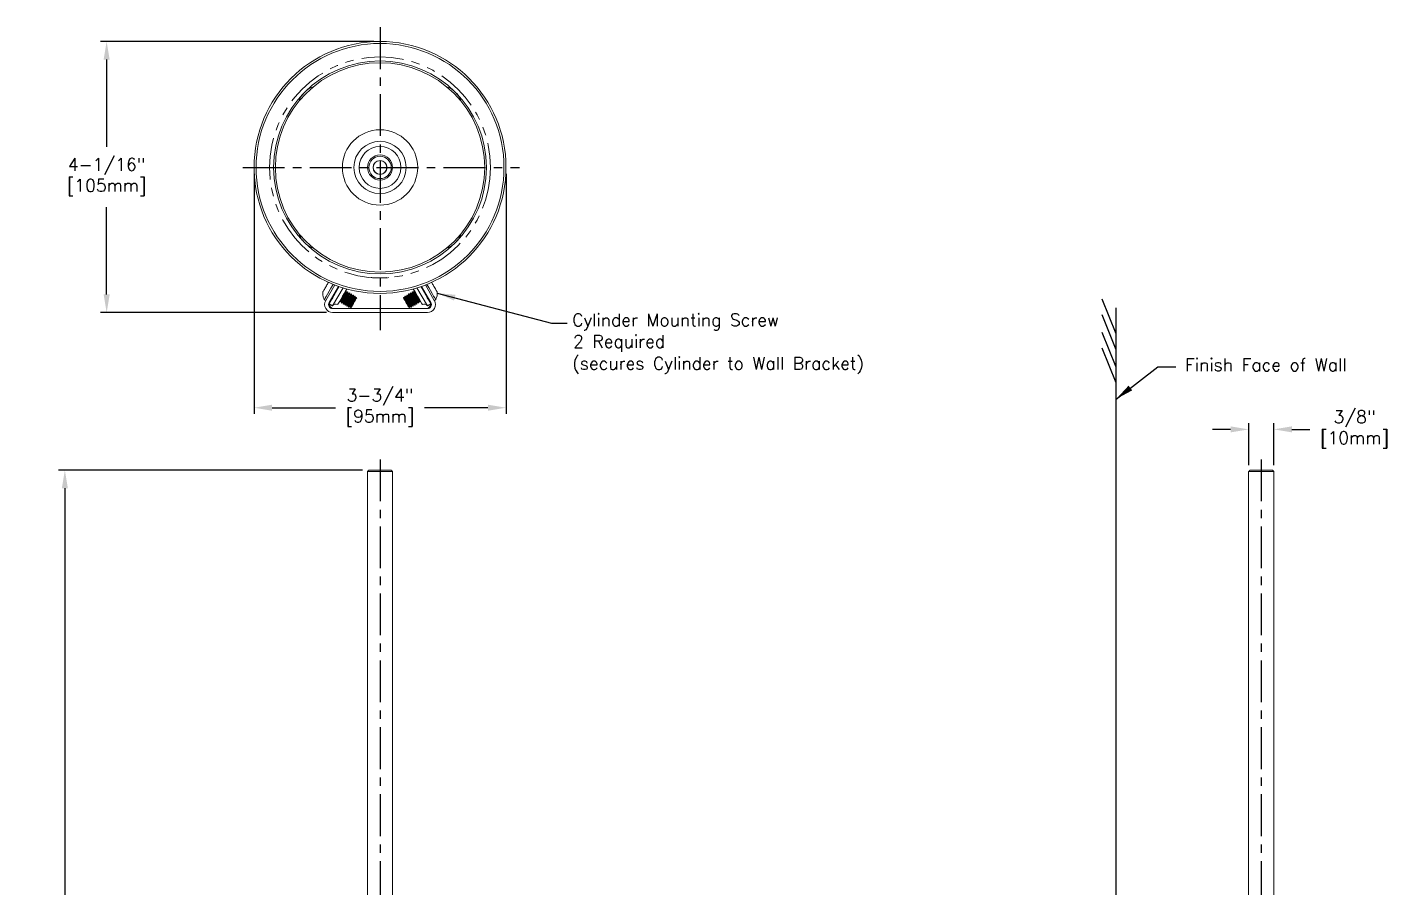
# Model space of a CAD drawing. Header units: inches. Extents: x 8.9 to 55.2, y -2.6 to 48.8.
# Drawn here: x 8.91 to 49.53, y 23.12 to 48.83 of the extents above; entities that cross this region are included whole.
import ezdxf

# ---------------------------------------------------------------- set-up
doc = ezdxf.new("R2010")
doc.units = ezdxf.units.IN
doc.header["$MEASUREMENT"] = 0
doc.header["$PDSIZE"] = -1
doc.linetypes.add('CENTER', pattern=[2, 1.25, -0.25, 0.25, -0.25])
doc.linetypes.add('PHANTOM', pattern=[2.5, 1.25, -0.25, 0.25, -0.25, 0.25, -0.25])
doc.layers.add('Obj.', color=4, linetype='Continuous')
doc.layers.add('Obj_DIM', color=1, linetype='Continuous')
doc.styles.get("Standard").update_dxf_attribs({"font": 'romans.shx'})
doc.dimstyles.get("Standard").update_dxf_attribs({"dimscale": 3, "dimtxt": 0.125, "dimasz": 0.18, "dimexe": 0.0625, "dimexo": 0.0625, "dimgap": 0.09, "dimtad": 0, "dimtih": 1, "dimtoh": 1, "dimdec": 4, "dimlfac": 0.5, "dimzin": 4, "dimdsep": 46, "dimlunit": 5, "dimtxsty": 'Standard', "dimcen": 0, "dimadec": 0, "dimazin": 1, "dimtfac": 1, "dimtdec": 4, "dimtofl": 0, "dimtmove": 0, "dimatfit": 3, "dimfxl": 1, "dimfrac": 2, "dimtolj": 1, "dimtzin": 0, "dimarcsym": 0})

# ---------------------------------------------------------------- blocks, each defined once
blk = doc.blocks.new('*D6')
at = {"layer": 'Defpoints', "color": 0}
for p in [(19.118, 35.596), (10.038, 3.623), (16.053, 3.623)]:
    blk.add_point(p, dxfattribs=at)
at = {"layer": 'Obj_DIM', "color": 0, "lineweight": -2}
for p, q in [((18.93, 35.596), (9.851, 35.596)), ((10.038, 35.056), (10.038, 20.639)), ((10.038, 4.163), (10.038, 18.831)), ((15.865, 3.623), (9.851, 3.623))]:
    blk.add_line(p, q, dxfattribs=at)
at = {"layer": 'Obj_DIM', "color": 0}
for points in [[(9.948, 35.056), (10.128, 35.056), (10.038, 35.596)], [(9.948, 4.163), (10.128, 4.163), (10.038, 3.623)]]:
    blk.add_solid(points, dxfattribs=at)
at = {"layer": 'Obj_DIM', "color": 0, "insert": (10.038, 19.735), "char_height": 0.375, "attachment_point": 5}
blk.add_mtext('\\A1;16"\\P[405mm]', dxfattribs=at)
blk = doc.blocks.new('*D10')
at = {"layer": 'Defpoints', "color": 0}
for p in [(15.69, 44.637), (23.216, 44.637), (23.216, 37.459)]:
    blk.add_point(p, dxfattribs=at)
at = {"layer": 'Obj_DIM', "color": 0, "lineweight": -2}
for p, q in [((15.69, 44.449), (15.69, 37.272)), ((23.216, 44.449), (23.216, 37.272)), ((16.23, 37.459), (18.12, 37.459)), ((22.676, 37.459), (20.785, 37.459))]:
    blk.add_line(p, q, dxfattribs=at)
at = {"layer": 'Obj_DIM', "color": 0}
for points in [[(16.23, 37.549), (16.23, 37.369), (15.69, 37.459)], [(22.676, 37.549), (22.676, 37.369), (23.216, 37.459)]]:
    blk.add_solid(points, dxfattribs=at)
at = {"layer": 'Obj_DIM', "color": 0, "insert": (19.453, 37.459), "char_height": 0.375, "attachment_point": 5}
blk.add_mtext('\\A1;3-3/4"\\P[95mm]', dxfattribs=at)
blk = doc.blocks.new('*D13')
at = {"layer": 'Defpoints', "color": 0}
for p in [(19.453, 48.399), (11.287, 40.302), (18.038, 40.302)]:
    blk.add_point(p, dxfattribs=at)
at = {"layer": 'Obj_DIM', "color": 0, "lineweight": -2}
for p, q in [((19.265, 48.399), (11.1, 48.399)), ((11.287, 47.859), (11.287, 45.255)), ((11.287, 40.842), (11.287, 43.447)), ((17.85, 40.302), (11.1, 40.302))]:
    blk.add_line(p, q, dxfattribs=at)
at = {"layer": 'Obj_DIM', "color": 0}
for points in [[(11.197, 47.859), (11.377, 47.859), (11.287, 48.399)], [(11.197, 40.842), (11.377, 40.842), (11.287, 40.302)]]:
    blk.add_solid(points, dxfattribs=at)
at = {"layer": 'Obj_DIM', "color": 0, "insert": (11.287, 44.351), "char_height": 0.375, "attachment_point": 5}
blk.add_mtext('\\A1;4-1/16"\\P[105mm]', dxfattribs=at)
blk = doc.blocks.new('*D15')
at = {"layer": 'Defpoints', "color": 0}
for p in [(46.151, 36.813), (45.401, 35.556), (46.151, 35.556)]:
    blk.add_point(p, dxfattribs=at)
at = {"layer": 'Obj_DIM', "color": 0, "lineweight": -2}
for p, q in [((45.401, 35.743), (45.401, 37)), ((46.151, 35.743), (46.151, 37)), ((44.861, 36.813), (44.321, 36.813)), ((46.691, 36.813), (47.231, 36.813))]:
    blk.add_line(p, q, dxfattribs=at)
at = {"layer": 'Obj_DIM', "color": 0}
for points in [[(44.861, 36.903), (44.861, 36.723), (45.401, 36.813)], [(46.691, 36.903), (46.691, 36.723), (46.151, 36.813)]]:
    blk.add_solid(points, dxfattribs=at)
at = {"layer": 'Obj_DIM', "color": 0, "insert": (48.563, 36.813), "char_height": 0.375, "attachment_point": 5}
blk.add_mtext('\\A1;3/8"\\P[10mm]', dxfattribs=at)

msp = doc.modelspace()

# ---------------------------------------------------------------- linework, layer by layer
at = {"layer": 'Obj.', "linetype": 'Continuous', "lineweight": 15}
for p, q in [((18.09932, 41.12603), (17.8308, 40.66093)), ((18.23292, 41.07739), (17.93348, 40.55874)), ((18.21327, 41.08419), (17.93437, 40.60113)), ((18.34922, 41.03963), (18.03705, 40.49894)), ((18.22688, 41.07947), (18.22305, 41.07283)), ((18.22413, 41.06218), (18.23292, 41.07739)), ((19.20295, 41.34621), (19.20295, 41.35624)), ((19.67623, 41.34429), (19.22967, 41.34429)), ((19.70295, 41.35624), (19.70295, 41.34621)), ((20.55668, 41.03963), (20.86885, 40.49894)), ((20.67298, 41.07739), (20.97243, 40.55874)), ((20.68177, 41.06218), (20.67298, 41.07739)), ((20.67903, 41.07947), (20.68286, 41.07283)), ((20.69263, 41.08419), (20.97153, 40.60113)), ((20.80658, 41.12603), (21.0751, 40.66093)), ((20.91032, 41.04635), (20.85363, 41.14453)), ((18.03305, 40.74374), (17.93437, 40.57284)), ((20.87286, 40.74374), (20.97153, 40.57284)), ((17.93348, 40.55874), (18.03705, 40.49894)), ((17.93437, 40.57284), (17.93701, 40.56487)), ((17.94035, 40.55478), (17.94479, 40.54133)), ((18.03795, 40.42173), (20.86795, 40.42173)), ((18.03795, 40.30213), (20.86795, 40.30213)), ((20.97243, 40.55874), (20.86885, 40.49894)), ((20.96111, 40.54133), (20.96556, 40.55478)), ((20.96889, 40.56487), (20.97153, 40.57284)), ((19.82795, 35.55559), (19.07795, 35.55559)), ((19.11795, 35.59559), (19.78795, 35.59559)), ((46.15053, 35.55559), (45.40053, 35.55559)), ((45.44053, 35.59559), (46.11053, 35.59559))]:
    msp.add_line(p, q, dxfattribs=at)
at = {"layer": 'Obj.', "linetype": 'Continuous', "lineweight": 15, "flags": 128}
for points in [[(18.05227, 41.14453), (18.03463, 41.11397), (17.9846, 41.02733), (17.93331, 40.93848), (17.8849, 40.85463), (17.84329, 40.78257), (17.81187, 40.72814), (17.79317, 40.69574), (17.78842, 40.68753)], [(18.21737, 41.07611), (18.2166, 41.07478), (18.20482, 41.05437), (18.18048, 41.01222)], [(18.22413, 41.07221), (18.22337, 41.07088), (18.21158, 41.05046), (18.18725, 41.00831)], [(20.76273, 40.93197), (20.72785, 40.9924), (20.70041, 41.03992), (20.68459, 41.06731), (20.68177, 41.07221)], [(20.7695, 40.93588), (20.73461, 40.9963), (20.70717, 41.04383), (20.69136, 41.07122), (20.68853, 41.07611)], [(21.11748, 40.68753), (21.11748, 40.68753), (21.10989, 40.70068), (21.08829, 40.73809), (21.05444, 40.79673), (21.01106, 40.87185), (20.96169, 40.95736), (20.91032, 41.04635)], [(17.93348, 40.55874), (17.94089, 40.57159), (17.96259, 40.60917), (17.99697, 40.66871), (18.04146, 40.74578), (18.04282, 40.74813)], [(18.18048, 41.01222), (18.1473, 40.95474), (18.11032, 40.89069), (18.07517, 40.82982), (18.04722, 40.7814), (18.0307, 40.75279), (18.02737, 40.74702)], [(18.18725, 41.00831), (18.15406, 40.95084), (18.11708, 40.88679), (18.08194, 40.82592), (18.05398, 40.77749), (18.03746, 40.74888), (18.03413, 40.74312)], [(18.45889, 41.00779), (18.45004, 40.99246), (18.41806, 40.93707), (18.37776, 40.86727), (18.3331, 40.7899), (18.28843, 40.71254), (18.24813, 40.64274), (18.21615, 40.58735), (18.19562, 40.55179), (18.18855, 40.53954)], [(18.40375, 40.88331), (18.37057, 40.82584), (18.33359, 40.76179), (18.29845, 40.70092), (18.27049, 40.65249), (18.25397, 40.62388), (18.25064, 40.61812)], [(18.41164, 40.85008), (18.38554, 40.80489), (18.35647, 40.75453), (18.32883, 40.70666), (18.30685, 40.66859), (18.29386, 40.64609), (18.29124, 40.64156)], [(18.45111, 40.85597), (18.41793, 40.79849), (18.38095, 40.73444), (18.34581, 40.67357), (18.31785, 40.62515), (18.30133, 40.59654), (18.298, 40.59077)], [(18.4184, 40.84618), (18.3923, 40.80099), (18.36323, 40.75062), (18.33559, 40.70276), (18.31361, 40.66468), (18.30062, 40.64219), (18.298, 40.63765)], [(18.45788, 40.85206), (18.4247, 40.79459), (18.38772, 40.73054), (18.35257, 40.66967), (18.32461, 40.62124), (18.3081, 40.59263), (18.30477, 40.58687)], [(18.46576, 40.81883), (18.43967, 40.77364), (18.41059, 40.72328), (18.38296, 40.67541), (18.36097, 40.63734), (18.34799, 40.61484), (18.34537, 40.61031)], [(18.50524, 40.82472), (18.47206, 40.76724), (18.43508, 40.70319), (18.39993, 40.64232), (18.37197, 40.5939), (18.35546, 40.56529), (18.35213, 40.55952)], [(18.47252, 40.81493), (18.44643, 40.76974), (18.41735, 40.71937), (18.38972, 40.67151), (18.36773, 40.63343), (18.35475, 40.61094), (18.35213, 40.6064)], [(18.51201, 40.82081), (18.47882, 40.76334), (18.44184, 40.69929), (18.4067, 40.63842), (18.37874, 40.58999), (18.36222, 40.56138), (18.35889, 40.55562)], [(18.51989, 40.78758), (18.4938, 40.74239), (18.46472, 40.69203), (18.43708, 40.64416), (18.4151, 40.60609), (18.40211, 40.58359), (18.39949, 40.57906)], [(18.44064, 40.94721), (18.43987, 40.94588), (18.42809, 40.92546), (18.40375, 40.88331)], [(18.55937, 40.79347), (18.52618, 40.73599), (18.4892, 40.67194), (18.45406, 40.61107), (18.4261, 40.56265), (18.40958, 40.53404), (18.40626, 40.52827)], [(18.52665, 40.78368), (18.50056, 40.73849), (18.47148, 40.68812), (18.44385, 40.64026), (18.42186, 40.60218), (18.40887, 40.57969), (18.40626, 40.57515)], [(18.44064, 40.90032), (18.44004, 40.89928), (18.43077, 40.88323), (18.41164, 40.85008)], [(18.56613, 40.78956), (18.53295, 40.73209), (18.49597, 40.66804), (18.46083, 40.60717), (18.43287, 40.55874), (18.41635, 40.53013), (18.41302, 40.52437)], [(18.4474, 40.89642), (18.4468, 40.89538), (18.43753, 40.87933), (18.4184, 40.84618)], [(18.488, 40.91986), (18.48723, 40.91853), (18.47545, 40.89812), (18.45111, 40.85597)], [(18.57401, 40.75633), (18.54792, 40.71114), (18.51885, 40.66078), (18.49121, 40.61291), (18.46923, 40.57484), (18.45624, 40.55234), (18.45362, 40.54781)], [(18.49477, 40.91596), (18.494, 40.91463), (18.48222, 40.89421), (18.45788, 40.85206)], [(18.61349, 40.76222), (18.58031, 40.70474), (18.54333, 40.64069), (18.50819, 40.57982), (18.48023, 40.5314), (18.46371, 40.50279), (18.46038, 40.49702)], [(18.58078, 40.75243), (18.55468, 40.70724), (18.52561, 40.65687), (18.49797, 40.60901), (18.47599, 40.57093), (18.463, 40.54844), (18.46038, 40.5439)], [(18.49477, 40.86907), (18.49416, 40.86803), (18.4849, 40.85198), (18.46576, 40.81883)], [(18.62026, 40.75831), (18.58708, 40.70084), (18.5501, 40.63679), (18.51495, 40.57592), (18.48699, 40.52749), (18.47048, 40.49888), (18.46715, 40.49312)], [(18.50153, 40.86517), (18.50093, 40.86413), (18.49166, 40.84808), (18.47252, 40.81493)], [(18.54213, 40.88861), (18.54136, 40.88728), (18.52958, 40.86687), (18.50524, 40.82472)], [(18.62814, 40.72508), (18.60205, 40.67989), (18.57297, 40.62953), (18.54534, 40.58166), (18.52335, 40.54359), (18.51037, 40.52109), (18.50775, 40.51656)], [(18.54889, 40.88471), (18.54813, 40.88338), (18.53634, 40.86296), (18.51201, 40.82081)], [(18.66662, 40.73067), (18.63365, 40.67357), (18.59691, 40.60994), (18.562, 40.54947), (18.53422, 40.50136), (18.51782, 40.47293), (18.51451, 40.46721)], [(18.6349, 40.72118), (18.60881, 40.67599), (18.57973, 40.62562), (18.5521, 40.57776), (18.53011, 40.53968), (18.51713, 40.51719), (18.51451, 40.51265)], [(18.54889, 40.83782), (18.54829, 40.83678), (18.53902, 40.82073), (18.51989, 40.78758)], [(18.52522, 40.46414), (18.52848, 40.46979), (18.54465, 40.4978), (18.57203, 40.54522), (18.60645, 40.60483), (18.64266, 40.66755), (18.67515, 40.72383)], [(18.55566, 40.83392), (18.55505, 40.83288), (18.54579, 40.81683), (18.52665, 40.78368)], [(18.59626, 40.85736), (18.59549, 40.85603), (18.5837, 40.83562), (18.55937, 40.79347)], [(18.56187, 40.48531), (18.56449, 40.48984), (18.57748, 40.51234), (18.59946, 40.55041), (18.6271, 40.59828), (18.65618, 40.64864), (18.68227, 40.69383)], [(18.60302, 40.85346), (18.60225, 40.85213), (18.59047, 40.83171), (18.56613, 40.78956)], [(18.56864, 40.45172), (18.5717, 40.45704), (18.58693, 40.4834), (18.61269, 40.52803), (18.64508, 40.58413), (18.67916, 40.64316), (18.70974, 40.69613)], [(18.56864, 40.4814), (18.57125, 40.48594), (18.58424, 40.50843), (18.60622, 40.54651), (18.63386, 40.59437), (18.66294, 40.64474), (18.68903, 40.68993)], [(18.60302, 40.80657), (18.60242, 40.80553), (18.59315, 40.78948), (18.57401, 40.75633)], [(18.60978, 40.80267), (18.60918, 40.80163), (18.59991, 40.78558), (18.58078, 40.75243)], [(18.5849, 40.44707), (18.5879, 40.45226), (18.60276, 40.47801), (18.62793, 40.52159), (18.65955, 40.57638), (18.69284, 40.63402), (18.7227, 40.68575)], [(18.65038, 40.82611), (18.64961, 40.82478), (18.63783, 40.80437), (18.61349, 40.76222)], [(18.65715, 40.82221), (18.65638, 40.82088), (18.6446, 40.80046), (18.62026, 40.75831)], [(18.65715, 40.77532), (18.65654, 40.77428), (18.64728, 40.75823), (18.62814, 40.72508)], [(18.66391, 40.77142), (18.6633, 40.77038), (18.65404, 40.75433), (18.6349, 40.72118)], [(18.70327, 40.79414), (18.7025, 40.79282), (18.6908, 40.77255), (18.66662, 40.73067)], [(18.71127, 40.7864), (18.71052, 40.7851), (18.69898, 40.76511), (18.67515, 40.72383)], [(18.71127, 40.74407), (18.71067, 40.74303), (18.7014, 40.72698), (18.68227, 40.69383)], [(18.71804, 40.74017), (18.71743, 40.73913), (18.70817, 40.72308), (18.68903, 40.68993)], [(18.74374, 40.75501), (18.74303, 40.75379), (18.73217, 40.73497), (18.70974, 40.69613)], [(18.7559, 40.74325), (18.75521, 40.74205), (18.7446, 40.72368), (18.7227, 40.68575)], [(20.15, 40.74325), (20.15254, 40.73885), (20.16678, 40.7142), (20.19147, 40.67142), (20.22287, 40.61704)], [(20.16216, 40.75501), (20.16477, 40.7505), (20.17934, 40.72526), (20.20463, 40.68146), (20.23678, 40.62577)], [(20.18787, 40.74017), (20.19009, 40.73633), (20.20252, 40.71479), (20.2241, 40.67742), (20.25153, 40.6299)], [(20.19463, 40.7864), (20.19739, 40.78161), (20.21288, 40.75479), (20.23975, 40.70825), (20.27391, 40.64908)], [(20.19463, 40.74407), (20.19685, 40.74023), (20.20928, 40.71869), (20.23086, 40.68132), (20.25829, 40.63381)], [(20.28307, 40.65483), (20.24841, 40.71486), (20.22115, 40.76207), (20.20544, 40.78929), (20.20264, 40.79414)], [(20.321, 40.44707), (20.32006, 40.4487), (20.30879, 40.46822), (20.28636, 40.50706), (20.25619, 40.55932), (20.22287, 40.61704)], [(20.33727, 40.45172), (20.33631, 40.45339), (20.32477, 40.47338), (20.3018, 40.51316), (20.2709, 40.56667), (20.23678, 40.62577)], [(20.30566, 40.66115), (20.27823, 40.70867), (20.25665, 40.74604), (20.24421, 40.76758), (20.24199, 40.77142)], [(20.32972, 40.68197), (20.29483, 40.7424), (20.26739, 40.78992), (20.25158, 40.81731), (20.24876, 40.82221)], [(20.31242, 40.66506), (20.28499, 40.71257), (20.26341, 40.74994), (20.25098, 40.77148), (20.24876, 40.77532)], [(20.33727, 40.4814), (20.33645, 40.48282), (20.3266, 40.49988), (20.30701, 40.53382), (20.28064, 40.57948), (20.25153, 40.6299)], [(20.33649, 40.68588), (20.3016, 40.7463), (20.27416, 40.79383), (20.25834, 40.82122), (20.25552, 40.82611)], [(20.34403, 40.48531), (20.34321, 40.48673), (20.33336, 40.50378), (20.31377, 40.53772), (20.28741, 40.58338), (20.25829, 40.63381)], [(20.38068, 40.46414), (20.37966, 40.46591), (20.3674, 40.48715), (20.343, 40.52942), (20.31017, 40.58628), (20.27391, 40.64908)], [(20.39139, 40.46721), (20.39036, 40.469), (20.37792, 40.49055), (20.35316, 40.53343), (20.31985, 40.59112), (20.28307, 40.65483)], [(20.35979, 40.6924), (20.33235, 40.73992), (20.31078, 40.77729), (20.29834, 40.79883), (20.29612, 40.80267)], [(20.38385, 40.71322), (20.34896, 40.77365), (20.32152, 40.82117), (20.30571, 40.84856), (20.30288, 40.85346)], [(20.36655, 40.69631), (20.33911, 40.74382), (20.31754, 40.78119), (20.3051, 40.80273), (20.30288, 40.80657)], [(20.39139, 40.51265), (20.39057, 40.51407), (20.38073, 40.53113), (20.36113, 40.56507), (20.33477, 40.61073), (20.30566, 40.66115)], [(20.39061, 40.71713), (20.35573, 40.77755), (20.32829, 40.82508), (20.31247, 40.85247), (20.30965, 40.85736)], [(20.39816, 40.51656), (20.39734, 40.51798), (20.38749, 40.53503), (20.36789, 40.56897), (20.34153, 40.61463), (20.31242, 40.66506)], [(20.43876, 40.49312), (20.43771, 40.49492), (20.42519, 40.51661), (20.40027, 40.55978), (20.36674, 40.61784), (20.32972, 40.68197)], [(20.44552, 40.49702), (20.44448, 40.49883), (20.43196, 40.52052), (20.40703, 40.56368), (20.37351, 40.62175), (20.33649, 40.68588)], [(20.41391, 40.72365), (20.38648, 40.77117), (20.3649, 40.80854), (20.35247, 40.83008), (20.35025, 40.83392)], [(20.43797, 40.74447), (20.40309, 40.8049), (20.37565, 40.85242), (20.35983, 40.87981), (20.35701, 40.88471)], [(20.42067, 40.72756), (20.39324, 40.77507), (20.37166, 40.81244), (20.35923, 40.83398), (20.35701, 40.83782)], [(20.44552, 40.5439), (20.4447, 40.54532), (20.43485, 40.56238), (20.41526, 40.59632), (20.3889, 40.64198), (20.35979, 40.6924)], [(20.44474, 40.74838), (20.40985, 40.8088), (20.38241, 40.85633), (20.3666, 40.88372), (20.36377, 40.88861)], [(20.45228, 40.54781), (20.45146, 40.54923), (20.44162, 40.56628), (20.42202, 40.60022), (20.39566, 40.64588), (20.36655, 40.69631)], [(20.49288, 40.52437), (20.49184, 40.52617), (20.47932, 40.54786), (20.4544, 40.59103), (20.42087, 40.64909), (20.38385, 40.71322)], [(20.49965, 40.52827), (20.49861, 40.53008), (20.48608, 40.55177), (20.46116, 40.59493), (20.42764, 40.653), (20.39061, 40.71713)], [(20.46804, 40.7549), (20.44061, 40.80242), (20.41903, 40.83979), (20.40659, 40.86133), (20.40437, 40.86517)], [(20.4921, 40.77572), (20.45721, 40.83615), (20.42977, 40.88367), (20.41396, 40.91106), (20.41113, 40.91596)], [(20.4748, 40.75881), (20.44737, 40.80632), (20.42579, 40.84369), (20.41336, 40.86523), (20.41113, 40.86907)], [(20.49965, 40.57515), (20.49883, 40.57657), (20.48898, 40.59363), (20.46939, 40.62757), (20.44302, 40.67323), (20.41391, 40.72365)], [(20.49887, 40.77963), (20.46398, 40.84005), (20.43654, 40.88758), (20.42072, 40.91497), (20.4179, 40.91986)], [(20.50641, 40.57906), (20.50559, 40.58048), (20.49574, 40.59753), (20.47615, 40.63147), (20.44979, 40.67713), (20.42067, 40.72756)], [(20.54701, 40.55562), (20.54597, 40.55742), (20.53344, 40.57911), (20.50852, 40.62228), (20.475, 40.68034), (20.43797, 40.74447)], [(20.55377, 40.55952), (20.55273, 40.56133), (20.54021, 40.58302), (20.51529, 40.62618), (20.48176, 40.68425), (20.44474, 40.74838)], [(20.44701, 41.00779), (20.45586, 40.99246), (20.48784, 40.93707), (20.52814, 40.86727), (20.57281, 40.7899), (20.61748, 40.71254), (20.65777, 40.64274), (20.68975, 40.58735), (20.71028, 40.55179), (20.71736, 40.53954)], [(20.52216, 40.78615), (20.49473, 40.83367), (20.47316, 40.87104), (20.46072, 40.89258), (20.4585, 40.89642)], [(20.54623, 40.80697), (20.51134, 40.8674), (20.4839, 40.91492), (20.46809, 40.94231), (20.46526, 40.94721)], [(20.52893, 40.79006), (20.50149, 40.83757), (20.47992, 40.87494), (20.46748, 40.89648), (20.46526, 40.90032)], [(20.55377, 40.6064), (20.55295, 40.60782), (20.54311, 40.62488), (20.52351, 40.65882), (20.49715, 40.70448), (20.46804, 40.7549)], [(20.56053, 40.61031), (20.55972, 40.61173), (20.54987, 40.62878), (20.53027, 40.66272), (20.50391, 40.70838), (20.4748, 40.75881)], [(20.60113, 40.58687), (20.60009, 40.58867), (20.58757, 40.61036), (20.56265, 40.65353), (20.52912, 40.71159), (20.4921, 40.77572)], [(20.6079, 40.59077), (20.60686, 40.59258), (20.59434, 40.61427), (20.56941, 40.65743), (20.53589, 40.7155), (20.49887, 40.77963)], [(20.6079, 40.63765), (20.60708, 40.63907), (20.59723, 40.65613), (20.57764, 40.69007), (20.55128, 40.73573), (20.52216, 40.78615)], [(20.61466, 40.64156), (20.61384, 40.64298), (20.60399, 40.66003), (20.5844, 40.69397), (20.55804, 40.73963), (20.52893, 40.79006)], [(20.65526, 40.61812), (20.65422, 40.61992), (20.6417, 40.64161), (20.61678, 40.68478), (20.58325, 40.74284), (20.54623, 40.80697)], [(20.87177, 40.74312), (20.87073, 40.74492), (20.8582, 40.76661), (20.83328, 40.80978), (20.79976, 40.86784), (20.76273, 40.93197)], [(20.87853, 40.74702), (20.87749, 40.74883), (20.86497, 40.77052), (20.84005, 40.81368), (20.80652, 40.87175), (20.7695, 40.93588)], [(20.97243, 40.55874), (20.96501, 40.57159), (20.94331, 40.60917), (20.90894, 40.66871), (20.86444, 40.74578), (20.86308, 40.74813)]]:
    msp.add_lwpolyline(points, dxfattribs=at)
at = {"layer": 'Obj.', "linetype": 'Continuous', "lineweight": 15}
for radius in [3.76263, 3.70292, 3.18, 3.12676, 1.125, 0.781, 0.625, 0.375, 0.335, 0.209, 0.204]:
    msp.add_circle((19.45295, 44.63673), radius, dxfattribs=at)
at = {"layer": 'Obj.', "linetype": 'PHANTOM', "lineweight": 15}
msp.add_circle((19.45295, 44.63673), 3.3, dxfattribs=at)
at = {"layer": 'Obj.', "linetype": 'Continuous', "lineweight": 15}
for centre, radius, start, end in [((17.52288, 46.49609), 0.5, 136.069013, 165.05716), ((17.59359, 46.5668), 0.5, 104.94284, 133.930987), ((21.31231, 46.5668), 0.5, 46.069013, 75.05716), ((21.38302, 46.49609), 0.5, 14.94284, 43.930987), ((17.52288, 42.77737), 0.5, 194.94284, 223.930987), ((21.38302, 42.77737), 0.5, 316.069013, 345.05716), ((17.59359, 42.70666), 0.5, 226.069013, 255.05716), ((21.31231, 42.70666), 0.5, 284.94284, 313.930987), ((18.03795, 40.54133), 0.2392, 150, 270), ((20.86795, 40.54133), 0.2392, 270, 30), ((18.03795, 40.54133), 0.1196, 150, 270), ((18.1331, 40.44349), 0.1109, 60, 150), ((20.77281, 40.44349), 0.1109, 30, 120), ((20.86795, 40.54133), 0.1196, 270, 30)]:
    msp.add_arc(centre, radius, start, end, dxfattribs=at)
for points, knots in [([(17.8954, 41.17681), (17.8863, 41.16106), (17.86812, 41.12956), (17.8356, 41.07324), (17.80377, 41.01812), (17.77548, 40.96911), (17.75464, 40.93302), (17.74314, 40.9131), (17.74345, 40.91364), (17.74357, 40.91385)], [0, 0, 0, 0, 0.15138288, 0.3027662, 0.45414942, 0.60553202, 0.7569151, 0.90829914, 1, 1, 1, 1]), ([(17.91339, 41.20799), (17.91227, 41.20604), (17.90794, 41.19855), (17.90073, 41.18605), (17.8954, 41.17681)], [0, 0, 0, 0, 0.26052002, 1, 1, 1, 1]), ([(21.05458, 41.10047), (21.04426, 41.11834), (21.02362, 41.15409), (21.00105, 41.19318), (20.99291, 41.20728), (20.99019, 41.212)], [0, 0, 0, 0, 0.39960139, 0.79920102, 1, 1, 1, 1]), ([(21.16227, 40.91394), (21.16256, 40.91345), (21.16344, 40.91192), (21.15338, 40.92934), (21.13378, 40.9633), (21.10629, 41.01092), (21.07852, 41.05901), (21.06124, 41.08895), (21.05458, 41.10047)], [0, 0, 0, 0, 0.09255559, 0.28872225, 0.48488812, 0.68105543, 0.87722226, 1, 1, 1, 1]), ([(17.7448, 40.9137), (17.7434, 40.9038), (17.73743, 40.86165), (17.75085, 40.78733), (17.76809, 40.72167), (17.7863, 40.69266), (17.78742, 40.69086)], [0, 0, 0, 0, 0.13003485, 0.55358449, 0.97239813, 1, 1, 1, 1]), ([(21.11031, 40.67393), (21.11866, 40.69034), (21.13537, 40.72318), (21.15664, 40.79168), (21.16875, 40.85669), (21.1623, 40.90255), (21.16072, 40.91377)], [0, 0, 0, 0, 0.22156974, 0.44334572, 0.86384752, 1, 1, 1, 1]), ([(17.94479, 40.54133), (17.95167, 40.5128), (17.95987, 40.47874), (17.96808, 40.45049), (17.96942, 40.4459)], [0, 0, 0, 0, 0.8372627, 1, 1, 1, 1]), ([(17.94479, 40.54133), (17.95225, 40.5263), (17.96715, 40.49624), (17.98951, 40.45748), (18.01185, 40.43058), (18.02805, 40.42212), (18.03671, 40.42178), (18.03795, 40.42173)], [0, 0, 0, 0, 0.23997268, 0.479944, 0.71982014, 0.95969641, 1, 1, 1, 1]), ([(20.86795, 40.42173), (20.87571, 40.42352), (20.89124, 40.42712), (20.91453, 40.45478), (20.93782, 40.49431), (20.95335, 40.52565), (20.96111, 40.54133)], [0, 0, 0, 0, 0.24999995, 0.50000034, 0.74999925, 1, 1, 1, 1]), ([(20.93681, 40.44643), (20.93715, 40.44754), (20.94525, 40.47443), (20.95335, 40.50859), (20.96111, 40.54133)], [0, 0, 0, 0, 0.04151563, 1, 1, 1, 1])]:
    msp.add_open_spline(points, degree=3, knots=knots, dxfattribs=at)
for points in [[(18.21737, 41.07611), (18.20423, 41.06852)], [(18.22413, 41.07221), (18.21737, 41.07611)], [(18.22413, 41.06218), (18.22413, 41.07221)], [(20.68853, 41.07611), (20.68177, 41.07221)], [(20.68177, 41.07221), (20.68177, 41.06218)], [(20.70168, 41.06852), (20.68853, 41.07611)], [(17.78842, 40.68753), (17.83172, 40.66253)], [(18.02737, 40.7622), (18.02737, 40.74702)], [(18.02737, 40.74702), (18.03413, 40.74312)], [(18.03413, 40.74312), (18.04282, 40.74813)], [(18.24388, 40.62202), (18.25064, 40.61812)], [(18.25064, 40.61812), (18.29124, 40.64156)], [(18.29124, 40.64156), (18.298, 40.63765)], [(18.298, 40.63765), (18.298, 40.59077)], [(18.44064, 40.94721), (18.43388, 40.95111)], [(18.44064, 40.90032), (18.44064, 40.94721)], [(18.4474, 40.89642), (18.44064, 40.90032)], [(18.488, 40.91986), (18.4474, 40.89642)], [(18.49477, 40.91596), (18.488, 40.91986)], [(18.49477, 40.86907), (18.49477, 40.91596)], [(18.50153, 40.86517), (18.49477, 40.86907)], [(18.54213, 40.88861), (18.50153, 40.86517)], [(18.54889, 40.88471), (18.54213, 40.88861)], [(18.54889, 40.83782), (18.54889, 40.88471)], [(18.55566, 40.83392), (18.54889, 40.83782)], [(18.59626, 40.85736), (18.55566, 40.83392)], [(18.60302, 40.85346), (18.59626, 40.85736)], [(18.60302, 40.80657), (18.60302, 40.85346)], [(18.60978, 40.80267), (18.60302, 40.80657)], [(18.65038, 40.82611), (18.60978, 40.80267)], [(18.65715, 40.82221), (18.65038, 40.82611)], [(18.65715, 40.77532), (18.65715, 40.82221)], [(18.66391, 40.77142), (18.65715, 40.77532)], [(18.70327, 40.79414), (18.66391, 40.77142)], [(18.71127, 40.7864), (18.70327, 40.79414)], [(18.71127, 40.74407), (18.71127, 40.7864)], [(18.71804, 40.74017), (18.71127, 40.74407)], [(18.74374, 40.75501), (18.71804, 40.74017)], [(18.7559, 40.74325), (18.74374, 40.75501)], [(20.16216, 40.75501), (20.15, 40.74325)], [(20.18787, 40.74017), (20.16216, 40.75501)], [(20.19463, 40.74407), (20.18787, 40.74017)], [(20.20264, 40.79414), (20.19463, 40.7864)], [(20.19463, 40.7864), (20.19463, 40.74407)], [(20.24199, 40.77142), (20.20264, 40.79414)], [(20.24876, 40.77532), (20.24199, 40.77142)], [(20.25552, 40.82611), (20.24876, 40.82221)], [(20.24876, 40.82221), (20.24876, 40.77532)], [(20.29612, 40.80267), (20.25552, 40.82611)], [(20.30288, 40.80657), (20.29612, 40.80267)], [(20.30965, 40.85736), (20.30288, 40.85346)], [(20.30288, 40.85346), (20.30288, 40.80657)], [(20.35025, 40.83392), (20.30965, 40.85736)], [(20.35701, 40.83782), (20.35025, 40.83392)], [(20.36377, 40.88861), (20.35701, 40.88471)], [(20.35701, 40.88471), (20.35701, 40.83782)], [(20.40437, 40.86517), (20.36377, 40.88861)], [(20.41113, 40.86907), (20.40437, 40.86517)], [(20.4179, 40.91986), (20.41113, 40.91596)], [(20.41113, 40.91596), (20.41113, 40.86907)], [(20.4585, 40.89642), (20.4179, 40.91986)], [(20.46526, 40.90032), (20.4585, 40.89642)], [(20.47203, 40.95111), (20.46526, 40.94721)], [(20.46526, 40.94721), (20.46526, 40.90032)], [(20.6079, 40.63765), (20.61466, 40.64156)], [(20.6079, 40.59077), (20.6079, 40.63765)], [(20.61466, 40.64156), (20.65526, 40.61812)], [(20.65526, 40.61812), (20.66203, 40.62202)], [(20.86308, 40.74813), (20.87177, 40.74312)], [(20.87177, 40.74312), (20.87853, 40.74702)], [(20.87853, 40.74702), (20.87853, 40.7622)], [(21.07418, 40.66253), (21.11748, 40.68753)], [(18.298, 40.59077), (18.30477, 40.58687)], [(18.30477, 40.58687), (18.34537, 40.61031)], [(18.34537, 40.61031), (18.35213, 40.6064)], [(18.35213, 40.6064), (18.35213, 40.55952)], [(18.35213, 40.55952), (18.35889, 40.55562)], [(18.35889, 40.55562), (18.39949, 40.57906)], [(18.39949, 40.57906), (18.40626, 40.57515)], [(18.40626, 40.57515), (18.40626, 40.52827)], [(18.40626, 40.52827), (18.41302, 40.52437)], [(18.41302, 40.52437), (18.45362, 40.54781)], [(18.45362, 40.54781), (18.46038, 40.5439)], [(18.46038, 40.5439), (18.46038, 40.49702)], [(18.46038, 40.49702), (18.46715, 40.49312)], [(18.46715, 40.49312), (18.50775, 40.51656)], [(18.50775, 40.51656), (18.51451, 40.51265)], [(18.51451, 40.51265), (18.51451, 40.46721)], [(18.51451, 40.46721), (18.52522, 40.46414)], [(18.52522, 40.46414), (18.56187, 40.48531)], [(18.56187, 40.48531), (18.56864, 40.4814)], [(18.56864, 40.4814), (18.56864, 40.45172)], [(18.56864, 40.45172), (18.5849, 40.44707)], [(20.321, 40.44707), (20.33727, 40.45172)], [(20.33727, 40.4814), (20.34403, 40.48531)], [(20.33727, 40.45172), (20.33727, 40.4814)], [(20.34403, 40.48531), (20.38068, 40.46414)], [(20.38068, 40.46414), (20.39139, 40.46721)], [(20.39139, 40.51265), (20.39816, 40.51656)], [(20.39139, 40.46721), (20.39139, 40.51265)], [(20.39816, 40.51656), (20.43876, 40.49312)], [(20.43876, 40.49312), (20.44552, 40.49702)], [(20.44552, 40.5439), (20.45228, 40.54781)], [(20.44552, 40.49702), (20.44552, 40.5439)], [(20.45228, 40.54781), (20.49288, 40.52437)], [(20.49288, 40.52437), (20.49965, 40.52827)], [(20.49965, 40.57515), (20.50641, 40.57906)], [(20.49965, 40.52827), (20.49965, 40.57515)], [(20.50641, 40.57906), (20.54701, 40.55562)], [(20.54701, 40.55562), (20.55377, 40.55952)], [(20.55377, 40.6064), (20.56053, 40.61031)], [(20.55377, 40.55952), (20.55377, 40.6064)], [(20.56053, 40.61031), (20.60113, 40.58687)], [(20.60113, 40.58687), (20.6079, 40.59077)], [(19.11795, 35.59559), (19.07795, 35.55559)], [(19.07795, 35.55559), (19.07795, 13.72059)], [(19.82795, 35.55559), (19.78795, 35.59559)], [(19.82795, 13.72059), (19.82795, 35.55559)], [(45.44053, 35.59559), (45.40053, 35.55559)], [(45.40053, 35.55559), (45.40053, 13.72059)], [(46.15053, 35.55559), (46.11053, 35.59559)], [(46.15053, 13.72059), (46.15053, 35.55559)]]:
    msp.add_open_spline(points, degree=1, dxfattribs=at)
at = {"layer": 'Obj_DIM', "linetype": 'CENTER'}
for p, q in [((19.45295, 48.8265), (19.45295, 39.77628)), ((15.35245, 44.63673), (23.62248, 44.63673)), ((19.45295, 35.91327), (19.45295, 3.28555)), ((45.77553, 35.91327), (45.77553, 3.28555))]:
    msp.add_line(p, q, dxfattribs=at)
at = {"layer": 'Obj_DIM'}
for p, q in [((41.44092, 39.66625), (41.022, 40.70318)), ((41.44092, 39.19286), (41.022, 40.2298)), ((41.44092, 11.62256), (41.44092, 40.43929)), ((41.44092, 38.67439), (41.022, 39.71133)), ((41.44092, 38.20101), (41.022, 39.23795))]:
    msp.add_line(p, q, dxfattribs=at)

# ---------------------------------------------------------------- texts
for s, p in [('Cylinder Mounting Screw', (25.19505, 39.89395)), ('2 Required', (25.21897, 39.2531)), ('(secures Cylinder to Wall Bracket)', (25.19505, 38.59673)), ('Finish Face of Wall', (43.50358, 38.5549))]:
    msp.add_text(s, height=0.375, dxfattribs=at).set_placement(p)

# ---------------------------------------------------------------- dimensions: what is measured, and where the dimension line sits
dim = msp.add_linear_dim(base=(11.28726, 40.30213), p1=(19.45295, 48.39936), p2=(18.03795, 40.30213), angle=90, text='4-1/16"\\P[105mm]', dimstyle='Standard', override={"dimpost": '"\\X'}, dxfattribs=at)
dim.commit()
dim.dimension.update_dxf_attribs({"geometry": '*D13', "text_midpoint": (11.28726, 44.35074)})
dim = msp.add_linear_dim(base=(23.21558, 37.45912), p1=(15.69032, 44.63673), p2=(23.21558, 44.63673), text='3-3/4"\\P[95mm]', dimstyle='Standard', override={"dimpost": '"\\X'}, dxfattribs=at)
dim.commit()
dim.dimension.update_dxf_attribs({"geometry": '*D10', "text_midpoint": (19.45295, 37.45912), "dimtype": 160})
dim = msp.add_linear_dim(base=(46.15053, 36.81278), p1=(45.40053, 35.55559), p2=(46.15053, 35.55559), text='3/8"\\P[10mm]', dimstyle='Standard', override={"dimpost": '"\\X'}, dxfattribs=at)
dim.commit()
dim.dimension.update_dxf_attribs({"geometry": '*D15', "text_midpoint": (48.56303, 36.81278)})
dim = msp.add_linear_dim(base=(10.03803, 3.62256), p1=(19.11795, 35.59559), p2=(16.05295, 3.62256), angle=90, text='16"\\P[405mm]', dimstyle='Standard', override={"dimpost": '"\\X'}, dxfattribs=at)
dim.commit()
dim.dimension.update_dxf_attribs({"geometry": '*D6', "text_midpoint": (10.03803, 19.73464), "dimtype": 160})

# ---------------------------------------------------------------- leaders
for points in [[(21.16434, 40.88315), (24.57208, 39.98483), (25.03924, 39.98483)], [(41.44092, 37.71809), (42.68886, 38.68574), (43.22999, 38.68574)], [(41.44092, 37.71809), (42.68886, 38.68574), (43.22999, 38.68574)], [(41.44092, 37.71809), (42.68886, 38.68574), (43.22999, 38.68574)]]:
    msp.add_leader(points, dimstyle='Standard', override={"dimgap": 0.09, "dimtad": 0}, dxfattribs=at)

doc.saveas('drawing.dxf')
